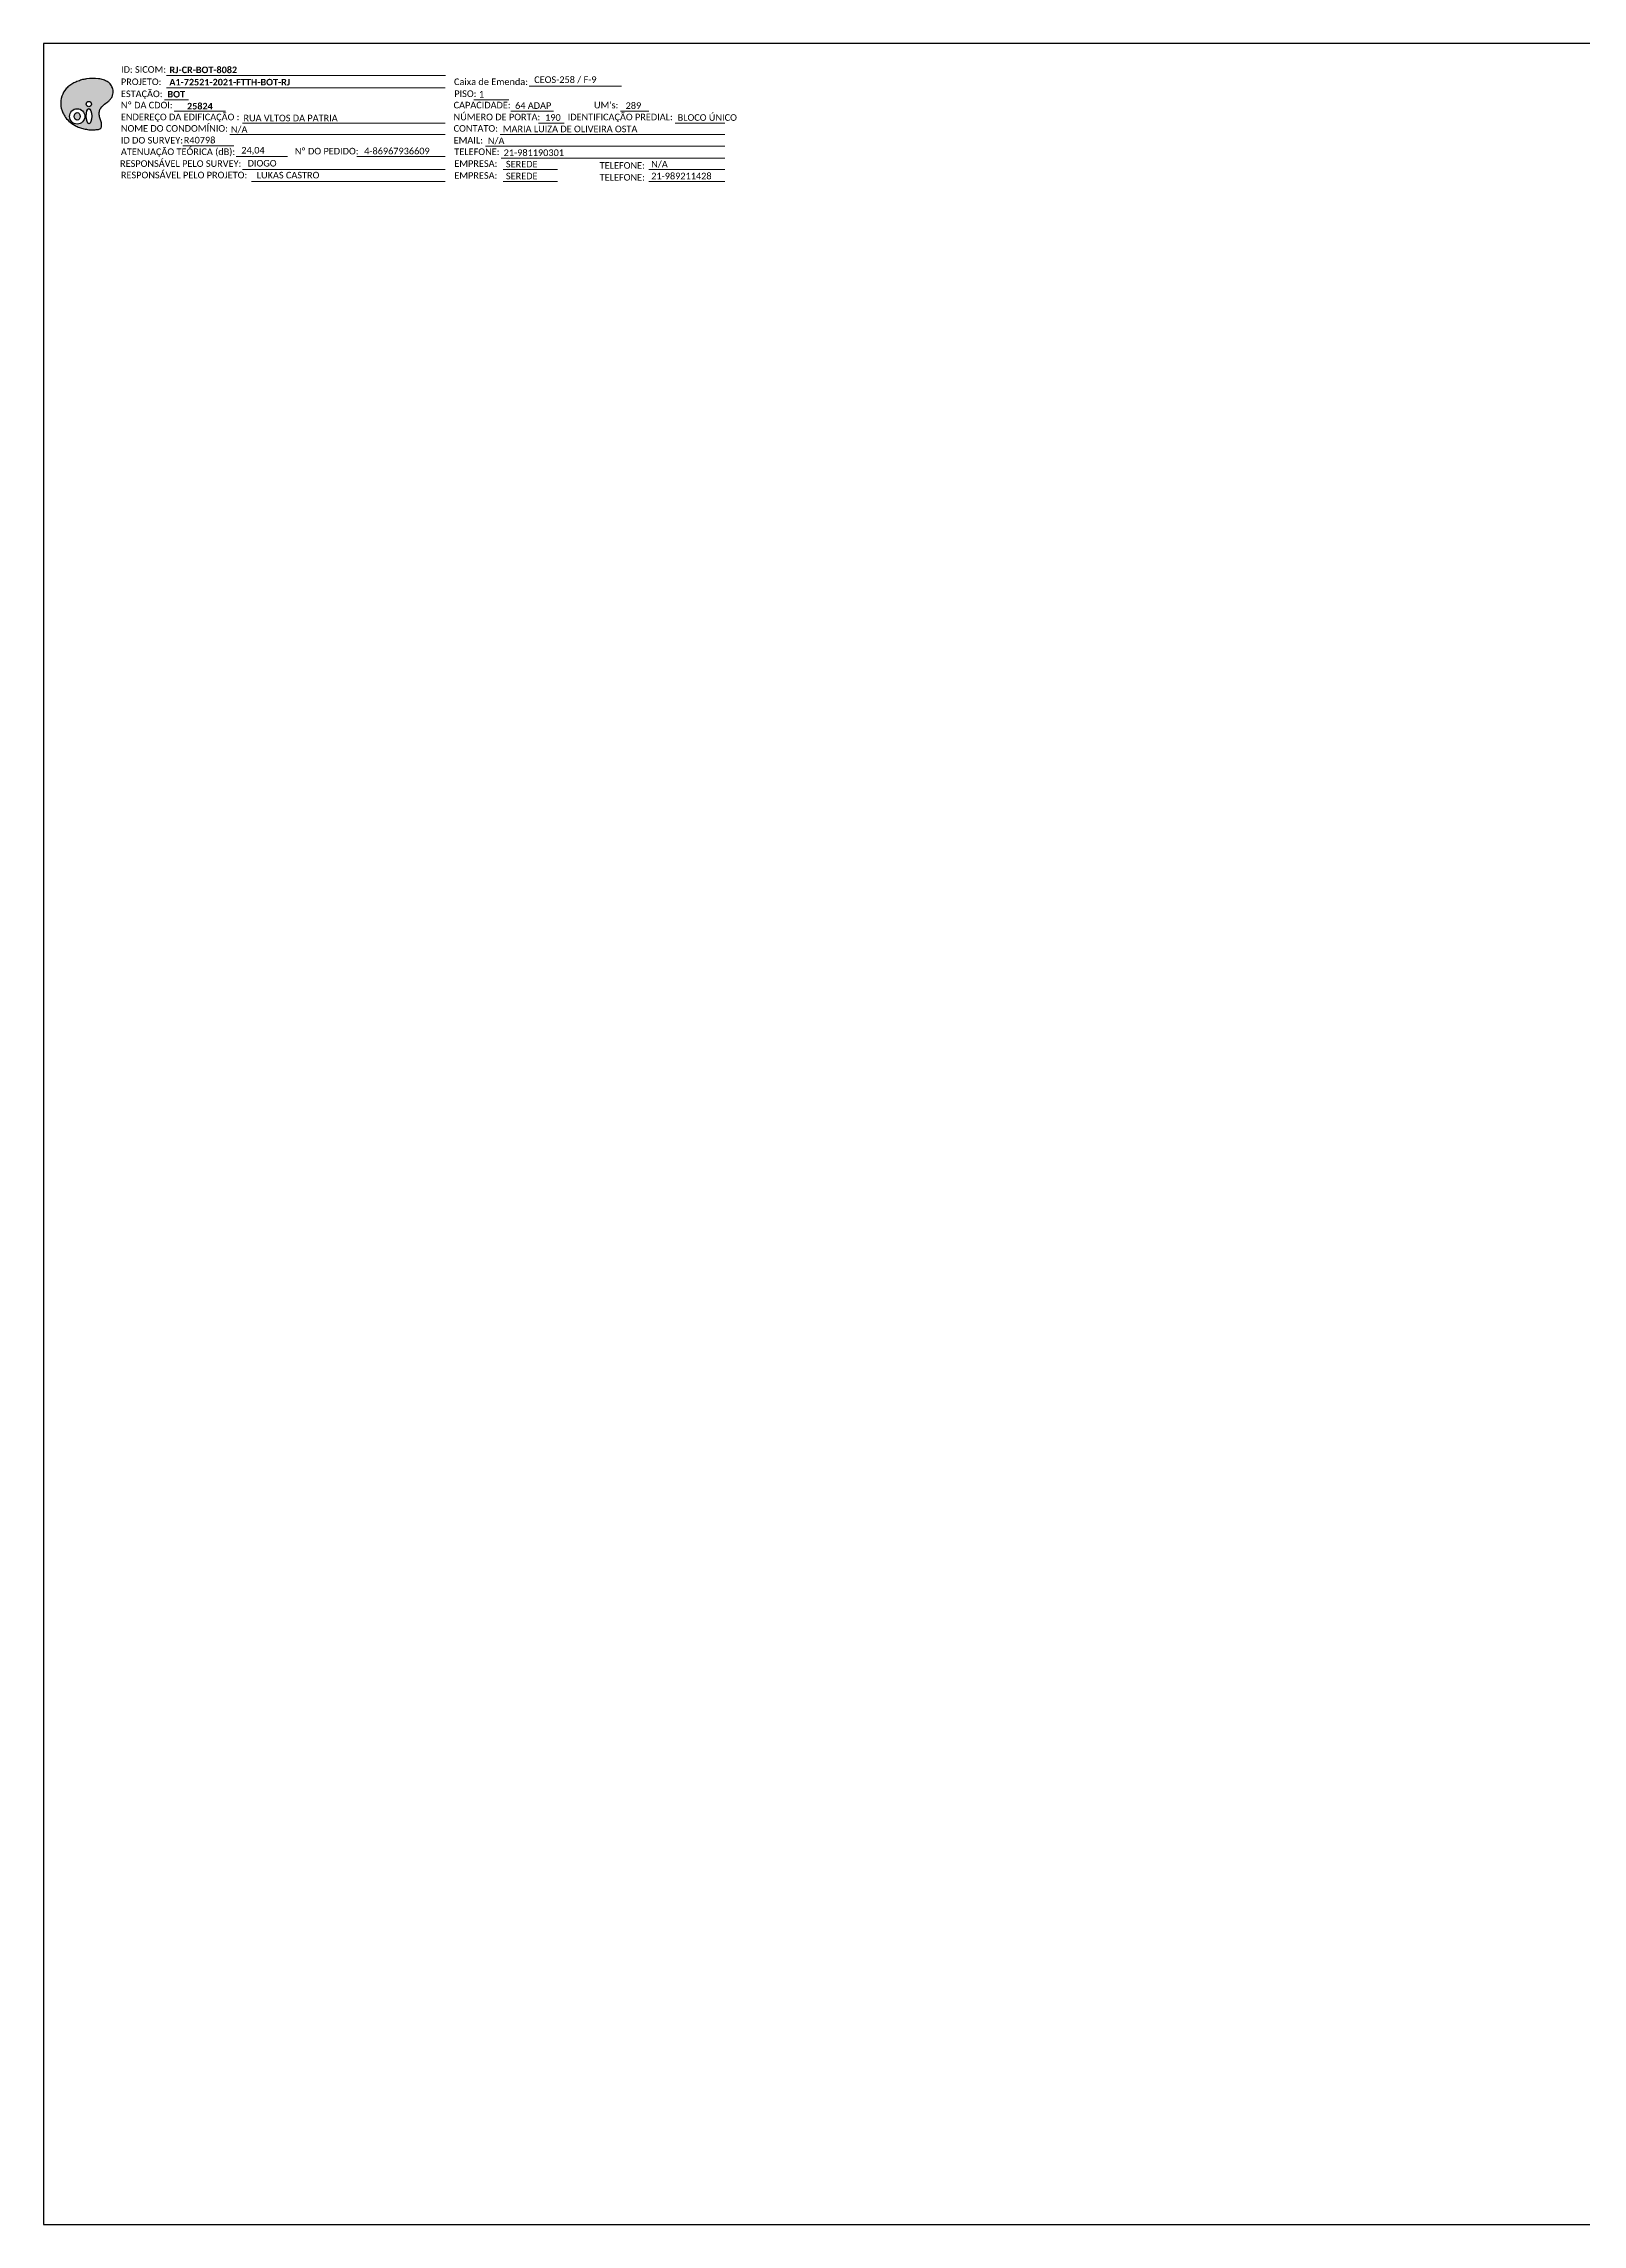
# Model space of a CAD drawing. Extents: x -89 to 2618, y 705 to 1299.
# Drawn here: x 1780 to 2199, y 705 to 1299 of the extents above; entities that cross this region are included whole.
import ezdxf
from ezdxf.enums import TextEntityAlignment as Align

# ---------------------------------------------------------------- set-up
doc = ezdxf.new("R2010")
doc.units = 0
doc.styles.add('WMF-Calibri0', font='calibri.ttf')
doc.styles.add('WMF-Calibri1', font='calibrib.ttf')

# ---------------------------------------------------------------- blocks, each defined once
blk = doc.blocks.new('OI')
h = blk.add_hatch(color=40)
edge = h.paths.add_edge_path()
edge.add_spline(control_points=[(4.35, -0.67), (3.92, -0.99), (3.26, -1.5), (2.81, -2.59), (2.9, -3.5), (3.06, -4.27), (3.31, -4.85), (3.37, -5.39), (3.4, -5.88), (3.2, -6.4), (2.54, -6.61), (1.65, -6.63), (0.55, -6.67), (-0.56, -6.42), (-1.61, -6.14), (-2.77, -5.61), (-3.92, -4.77), (-4.89, -3.7), (-5.34, -2.65), (-5.6, -1.94), (-5.85, -0.96), (-5.71, 0.47), (-5.1, 2.02), (-4.14, 3.02), (-3.3, 3.61), (-2.37, 4.16), (-1.36, 4.44), (-0.56, 4.7), (0.79, 4.85), (2.24, 4.97), (3.79, 4.57), (4.67, 4.21), (5.44, 3.65), (5.76, 2.99), (6.03, 2.21), (6.01, 1.46), (5.72, 0.64), (5.31, 0.08), (4.88, -0.38), (4.51, -0.55), (4.35, -0.67)], knot_values=[0, 0, 0, 0, 1.60434, 2.417191, 3.427595, 4.282808, 4.776746, 5.304182, 5.888771, 6.258406, 6.858137, 7.79129, 8.986195, 10.124242, 11.187857, 12.242908, 13.953784, 15.414161, 16.515391, 17.349188, 17.675853, 19.552021, 21.515531, 22.568638, 23.63245, 24.621084, 25.782718, 26.745347, 27.142653, 29.870543, 31.004649, 31.921532, 32.709589, 33.801391, 34.042471, 35.192333, 35.971461, 36.628871, 37.254359, 37.836911, 37.836911, 37.836911, 37.836911], degree=3, periodic=0)
h.paths.add_polyline_path([(1.13, -0.87, -1), (-0.04, -0.87, -1)], flags=16)
edge = h.paths.add_edge_path(flags=16)
edge.add_ellipse((0.56, -3.59), major_axis=(-0.02, 1.71), ratio=0.361305, start_angle=0, end_angle=360)
h.paths.add_polyline_path([(-0.36, -3.62, -1), (-3.8, -3.62, -1)], flags=16)
edge = h.paths.add_edge_path(flags=0)
edge.add_ellipse((-2.08, -3.62), major_axis=(0, 0.885), ratio=0.758294, start_angle=0, end_angle=360)
at = {"color": 40}
for centre, radius in [((-2.08, -3.62), 1.72), ((0.54, -0.87), 0.587)]:
    blk.add_circle(centre, radius, dxfattribs=at)
blk.add_ellipse((-2.08, -3.62), major_axis=(0, 0.885), ratio=0.758294, start_param=-3.141592653589792, end_param=3.141592653589792, dxfattribs=at)
blk.add_ellipse((0.56, -3.59), major_axis=(-0.02, 1.71), ratio=0.361305, dxfattribs=at)
at = {"color": 40, "start_tangent": (-0.800898, -0.598801), "end_tangent": (-0.800898, -0.598801)}
blk.add_spline([(4.35, -0.67), (3.2, -1.78), (2.9, -2.54), (2.92, -3.55), (3.12, -4.38), (3.28, -4.85), (3.37, -5.37), (3.35, -5.95), (3.2, -6.29), (2.66, -6.55), (1.73, -6.63), (0.54, -6.62), (-0.58, -6.41), (-1.6, -6.11), (-2.56, -5.67), (-3.95, -4.67), (-4.89, -3.56), (-5.37, -2.56), (-5.64, -1.78), (-5.72, -1.46), (-5.63, 0.42), (-4.84, 2.22), (-4.13, 2.99), (-3.27, 3.62), (-2.4, 4.09), (-1.3, 4.47), (-0.37, 4.72), (0.02, 4.77), (2.75, 4.8), (3.85, 4.53), (4.69, 4.16), (5.31, 3.68), (5.85, 2.73), (5.93, 2.5), (5.94, 1.35), (5.67, 0.62), (5.29, 0.08), (4.84, -0.36), (4.35, -0.67)], degree=3, dxfattribs=at)
blk = doc.blocks.new('CARIMBO')
at = {"color": 7, "lineweight": 0}
for points in [[(35.66, -16.79), (111.64, -16.79)], [(134.48, -16.3), (159.61, -16.3)], [(35.15, -20.06), (41.7, -20.06)], [(37.81, -23.14), (51.75, -23.14)], [(119.43, -20.02), (128.92, -20.02)], [(129.48, -23.14), (141.1, -23.14)], [(159.42, -23.14), (167.09, -23.14)], [(52.97, -29.48), (111.64, -29.48)], [(56.38, -26.37), (111.64, -26.37)], [(126.6, -29.48), (187.83, -29.48)], [(137.07, -26.37), (144.01, -26.37)], [(174.24, -26.37), (187.8, -26.37)], [(40.13, -32.55), (54.07, -32.55)], [(54.67, -35.52), (68.61, -35.52)], [(122.56, -32.72), (187.83, -32.72)], [(56.38, -39.07), (111.64, -39.07)], [(126.84, -35.96), (187.83, -35.96)], [(127.45, -39.07), (142.25, -39.07)], [(167.06, -39.07), (187.83, -39.07)], [(58.87, -42.31), (111.64, -42.31)], [(127.45, -42.31), (142.25, -42.31)], [(167.06, -42.31), (187.83, -42.31)]]:
    blk.add_lwpolyline(points, dxfattribs=at)
at = {"color": 7, "xscale": 1.213923925163967, "yscale": 1.213923925163967, "zscale": 1.213923925163967, "rotation": 0.1532896023949059}
blk.add_blockref('OI', (13.86, -20.16), dxfattribs=at)
at = {"color": 7, "lineweight": 0, "style": 'WMF-Calibri0'}
for s, height, p in [('PROJETO:', 1.793, (23.26, -16.04)), ('ESTAÇÃO:', 1.793, (23.26, -19.32)), ('Caixa de Emenda:', 1.7927, (114.02, -16.04)), ('PISO:', 1.793, (114.09, -19.28)), ('ENDEREÇO DA EDIFICAÇÃO :', 1.7927, (23.26, -25.63)), ('Nº DA CDOI:', 1.7927, (23.26, -22.39)), ('CAPACIDADE:', 1.7927, (113.91, -22.39)), ('NÚMERO DE PORTA:', 1.7927, (113.91, -25.63)), ('IDENTIFICAÇÃO PREDIAL:', 1.7927, (144.99, -25.63)), ("UM's:", 1.793, (152.15, -22.39)), ('NOME DO CONDOMÍNIO:', 1.7927, (23.26, -28.74)), ('CONTATO:', 1.793, (113.91, -28.74)), ('ATENUAÇÃO TEÓRICA (dB):', 1.7927, (23.26, -35.09)), ('ID DO SURVEY:', 1.7927, (23.26, -31.97)), ('EMAIL:', 1.793, (113.91, -31.97)), ('TELEFONE:', 1.793, (114.09, -35.09)), ('RESPONSÁVEL PELO SURVEY:', 1.7927, (23.02, -38.32)), ('RESPONSÁVEL PELO PROJETO:', 1.7927, (23.26, -41.44)), ('EMPRESA:', 1.793, (114.09, -38.32)), ('EMPRESA:', 1.793, (114.09, -41.56)), ('TELEFONE:', 1.793, (153.7, -38.83)), ('TELEFONE:', 1.793, (153.7, -42.06))]:
    blk.add_text(s, height=height, dxfattribs=at).set_placement(p)
at = {"color": 7, "lineweight": 0, "flags": 8}
for tag, p, style in [('EST', (35.94, -19.41), 'WMF-Calibri1'), ('PROJ', (36.46, -16.13), 'WMF-Calibri1'), ('PISO_PTR', (120.78, -19.42), 'WMF-Calibri0'), ('CEOS-XX', (135.87, -15.46), 'WMF-Calibri0'), ('CAPAC.', (130.66, -22.52), 'WMF-Calibri0'), ("UC'S", (160.78, -22.54), 'WMF-Calibri0'), ('NOME_DO_COND.', (53.23, -29.02), 'WMF-Calibri0'), ('LOGRADOURO', (56.65, -25.91), 'WMF-Calibri0'), ('NOME_DO_CONTATO', (127.3, -28.89), 'WMF-Calibri0'), ('N°', (138.85, -25.77), 'WMF-Calibri0'), ('N°PREDIO', (174.94, -25.77), 'WMF-Calibri0'), ('_ID_', (40.39, -31.94), 'WMF-Calibri0'), ('O_POTEN', (56.06, -34.68), 'WMF-Calibri0'), ('EMAIL', (123.26, -32.12), 'WMF-Calibri0'), ('TELEFONE', (127.55, -35.36), 'WMF-Calibri0'), ('RES_SURVEY', (57.78, -38.23), 'WMF-Calibri0'), ('RES_PROJ', (60.27, -41.47), 'WMF-Calibri0'), ('EMP_RESP_SURVEY', (128.16, -38.47), 'WMF-Calibri0'), ('EMP_RESP_PROJ', (128.16, -41.71), 'WMF-Calibri0'), ('CONT_RESP_SURVEY', (167.76, -38.47), 'WMF-Calibri0'), ('CONT_RESP_PROJ', (167.76, -41.71), 'WMF-Calibri0')]:
    blk.add_attdef(tag, p, '', height=1.79, dxfattribs=dict(at, style=style))
at = {"color": 7, "lineweight": 0, "style": 'WMF-Calibri1', "flags": 8}
blk.add_attdef("N° CDO'S", text='', height=1.79, dxfattribs=at).set_placement((44.78, -22.68), align=Align.CENTER)

msp = doc.modelspace()

# ---------------------------------------------------------------- linework, layer by layer
msp.add_lwpolyline([(1779.68, 705.02), (2618.25, 705.02), (2618.25, 1299.02), (1779.68, 1299.02), (1779.68, 705.02)])
at = {"color": 7, "lineweight": 0}
for points in [[(1813.18, 1290.33), (1889.16, 1290.33)], [(1864.99, 1268.26), (1889.14, 1268.26)]]:
    msp.add_lwpolyline(points, dxfattribs=at)

# ---------------------------------------------------------------- block references
ref = msp.add_blockref('CARIMBO', (1777.49, 1303.77))
ref.add_attrib('PROJ', 'A1-72521-2021-FTTH-BOT-RJ', (1813.95, 1287.63), dxfattribs={"color": 7, "lineweight": 0, "height": 1.7927, "style": 'WMF-Calibri1'})
ref.add_attrib('EST', 'BOT', (1813.43, 1284.35), dxfattribs={"color": 7, "lineweight": 0, "height": 1.793, "style": 'WMF-Calibri1'})
ref.add_attrib("N° CDO'S", '25824', dxfattribs={"color": 7, "lineweight": 0, "height": 1.793, "style": 'WMF-Calibri1'}).set_placement((1822.27, 1281.09), align=Align.CENTER)
ref.add_attrib('LOGRADOURO', 'RUA VLTOS DA PATRIA', (1834.14, 1277.86), dxfattribs={"color": 7, "lineweight": 0, "height": 1.7927, "style": 'WMF-Calibri0'})
ref.add_attrib('NOME_DO_COND.', 'N/A', (1830.72, 1274.74), dxfattribs={"color": 7, "lineweight": 0, "height": 1.793, "style": 'WMF-Calibri0'})
ref.add_attrib('_ID_', 'R40798', (1817.89, 1271.83), dxfattribs={"color": 7, "lineweight": 0, "height": 1.793, "style": 'WMF-Calibri0'})
ref.add_attrib('O_POTEN', '24,04', (1833.55, 1269.09), dxfattribs={"color": 7, "lineweight": 0, "height": 1.793, "style": 'WMF-Calibri0'})
ref.add_attrib('RES_SURVEY', 'DIOGO', (1835.27, 1265.54), dxfattribs={"color": 7, "lineweight": 0, "height": 1.793, "style": 'WMF-Calibri0'})
ref.add_attrib('RES_PROJ', 'LUKAS CASTRO', (1837.76, 1262.3), dxfattribs={"color": 7, "lineweight": 0, "height": 1.7927, "style": 'WMF-Calibri0'})
ref.add_attrib('CEOS-XX', 'CEOS-258 / F-9', (1913.36, 1288.31), dxfattribs={"color": 7, "lineweight": 0, "height": 1.7927, "style": 'WMF-Calibri0'})
ref.add_attrib('CAPAC.', '64 ADAP', (1908.15, 1281.25), dxfattribs={"color": 7, "lineweight": 0, "height": 1.793, "style": 'WMF-Calibri0'})
ref.add_attrib("UC'S", '289', (1938.27, 1281.23), dxfattribs={"color": 7, "lineweight": 0, "height": 1.793, "style": 'WMF-Calibri0'})
ref.add_attrib('PISO_PTR', '1', (1898.28, 1284.34), dxfattribs={"color": 7, "lineweight": 0, "height": 1.79, "style": 'WMF-Calibri0'})
ref.add_attrib('N°', '190', (1916.34, 1278), dxfattribs={"color": 7, "lineweight": 0, "height": 1.793, "style": 'WMF-Calibri0'})
ref.add_attrib('N°PREDIO', 'BLOCO ÚNICO', (1952.43, 1278), dxfattribs={"color": 7, "lineweight": 0, "height": 1.7927, "style": 'WMF-Calibri0'})
ref.add_attrib('NOME_DO_CONTATO', 'MARIA LUIZA DE OLIVEIRA OSTA', (1904.79, 1274.88), dxfattribs={"color": 7, "lineweight": 0, "height": 1.7927, "style": 'WMF-Calibri0'})
ref.add_attrib('EMAIL', 'N/A', (1900.75, 1271.65), dxfattribs={"color": 7, "lineweight": 0, "height": 1.793, "style": 'WMF-Calibri0'})
ref.add_attrib('TELEFONE', '21-981190301', (1905.04, 1268.41), dxfattribs={"color": 7, "lineweight": 0, "height": 1.7927, "style": 'WMF-Calibri0'})
ref.add_attrib('EMP_RESP_SURVEY', 'SEREDE', (1905.65, 1265.3), dxfattribs={"color": 7, "lineweight": 0, "height": 1.793, "style": 'WMF-Calibri0'})
ref.add_attrib('EMP_RESP_PROJ', 'SEREDE', (1905.65, 1262.06), dxfattribs={"color": 7, "lineweight": 0, "height": 1.793, "style": 'WMF-Calibri0'})
ref.add_attrib('CONT_RESP_SURVEY', 'N/A', (1945.25, 1265.3), dxfattribs={"color": 7, "lineweight": 0, "height": 1.793, "style": 'WMF-Calibri0'})
ref.add_attrib('CONT_RESP_PROJ', '21-989211428', (1945.25, 1262.06), dxfattribs={"color": 7, "lineweight": 0, "height": 1.7927, "style": 'WMF-Calibri0'})

# ---------------------------------------------------------------- texts
at = {"color": 7, "lineweight": 0, "style": 'WMF-Calibri0'}
for s, p in [('ID: SICOM: ', (1800.78, 1291.08)), ('Nº DO PEDIDO:', (1848.12, 1268.84))]:
    msp.add_text(s, height=1.7927, dxfattribs=at).set_placement(p)
at = {"color": 7, "lineweight": 0, "flags": 8}
for tag, p, s, style in [('RJ-CR-BOT-8082', (1813.98, 1290.98), 'RJ-CR-BOT-8082', 'WMF-Calibri1'), ('4-86967936609', (1867.03, 1268.87), '4-86967936609', 'WMF-Calibri0')]:
    msp.add_attdef(tag, p, s, height=1.7927, dxfattribs=dict(at, style=style))

doc.saveas('drawing.dxf')
